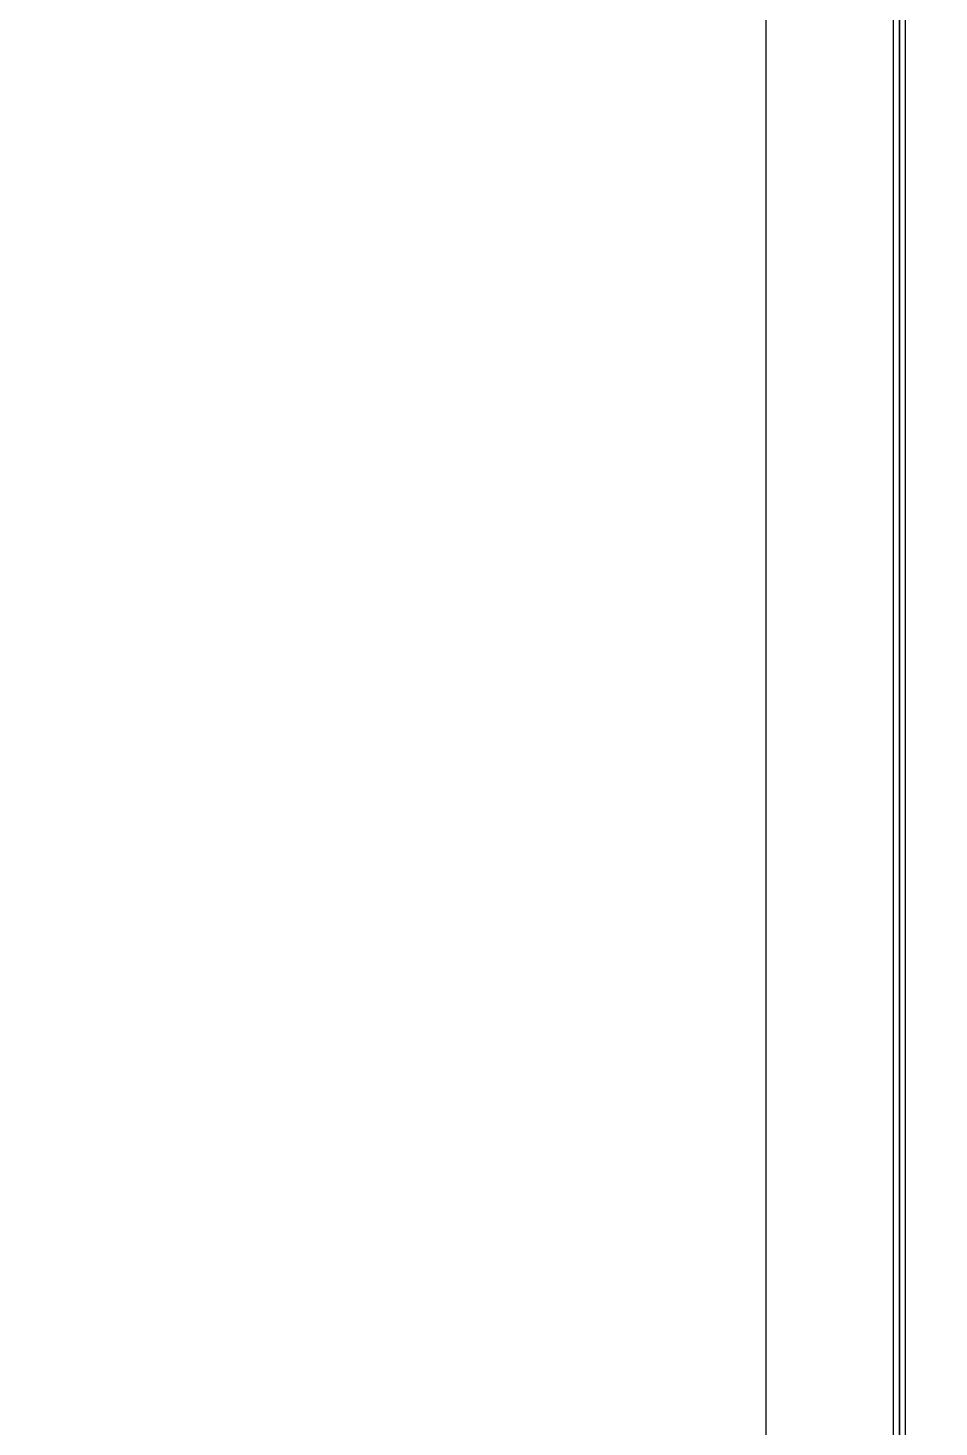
# Model space of a CAD drawing. Header units: millimetres. Extents: x 0 to 6523, y 0 to 4612.
# Drawn here: x 1949.2 to 2174.2, y 3574.7 to 3920.4 of the extents above; entities that cross this region are included whole.
import ezdxf

# ---------------------------------------------------------------- set-up
doc = ezdxf.new("R2010")
doc.units = ezdxf.units.MM

msp = doc.modelspace()

# ---------------------------------------------------------------- linework, layer by layer
at = {"color": 7}
for points in [[(2164.36, 2090.08), (1264.36, 2090.08), (1264.36, 4190.08), (2164.36, 4190.08)], [(2162.86, 2091.58), (1265.86, 2091.58), (1265.86, 4188.58), (2162.86, 4188.58)], [(3164.36, 2090.08), (2164.36, 2090.08), (2164.36, 4190.08), (3164.36, 4190.08)], [(3162.86, 2091.58), (2165.86, 2091.58), (2165.86, 4188.58), (3162.86, 4188.58)]]:
    msp.add_lwpolyline(points, close=True, dxfattribs=at)
at = {"color": 46}
msp.add_lwpolyline([(2131.36, 2123.08), (1297.36, 2123.08), (1297.36, 4157.08), (2131.36, 4157.08)], close=True, dxfattribs=at)

doc.saveas('drawing.dxf')
